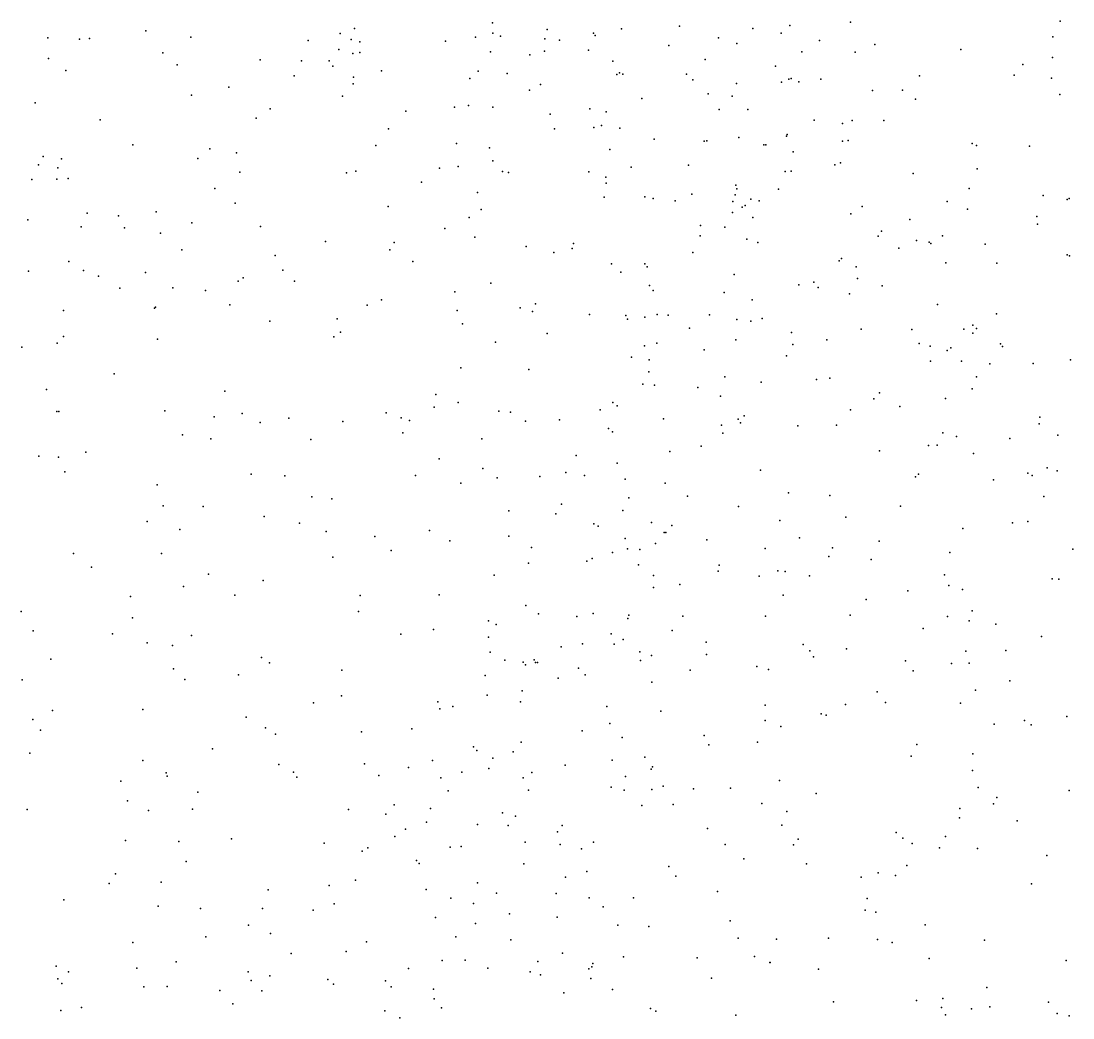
# Model space of a CAD drawing. Header units: metres. Extents: x -25 to 25, y -27.7 to 27.8.
# Drawn here: x -0.497 to 0.208, y -4.01 to -3.342 of the extents above; entities that cross this region are included whole.
import ezdxf

# ---------------------------------------------------------------- set-up
doc = ezdxf.new("R2010")
doc.units = ezdxf.units.M

msp = doc.modelspace()

# ---------------------------------------------------------------- linework, layer by layer
for p in [(-0.2737, -3.3471, 16.4133), (-0.1812, -3.3434, 26.0854), (-0.1446, -3.3478, 1.9678), (-0.0948, -3.3473, 26.0295), (-0.056, -3.3456, 12.7853), (-0.0068, -3.3471, 16.4516), (0.0181, -3.3452, 12.6078), (0.0587, -3.3429, -24.6807), (0.1991, -3.3421, -24.5118), (-0.4791, -3.3533, 22.9279), (-0.458, -3.3542, 17.7289), (-0.4512, -3.3538, -4.4282), (-0.4134, -3.3486, -10.6662), (-0.3834, -3.3528, -10.5993), (-0.2832, -3.3505, 5.4745), (-0.2758, -3.3544, -10.1921), (-0.1927, -3.3528, -24.893), (-0.181, -3.3502, 0.7786), (-0.1759, -3.3523, 1.2139), (-0.1462, -3.354, 5.3162), (-0.1136, -3.3502, -6.047), (-0.1125, -3.3518, 1.7329), (-0.0299, -3.3533, 0.2479), (0.0121, -3.3502, -0.2653), (0.1942, -3.3527, -5.8174), (-0.3047, -3.3552, -10.3514), (-0.2842, -3.3612, -6.1612), (-0.2702, -3.3561, 23.7683), (-0.2126, -3.3556, 0.9075), (-0.1363, -3.355, 0.6626), (-0.1169, -3.3617, 1.4478), (-0.0631, -3.3585, 23.5412), (-0.0174, -3.3572, -0.5599), (0.0378, -3.3552, 0.0631), (0.075, -3.3578, 25.9272), (0.1325, -3.3612, -1.7913), (-0.4786, -3.3672, -5.8826), (-0.402, -3.3634, -6.032), (-0.3369, -3.3682, -10.4329), (-0.3091, -3.3688, 22.783), (-0.2906, -3.3687, 8.19), (-0.2748, -3.3639, -9.9174), (-0.2701, -3.3632, 17.7712), (-0.1826, -3.3627, 13.0033), (-0.1562, -3.3648, 13.1308), (-0.1464, -3.3624, -9.337), (-0.1005, -3.3689, 2.21), (-0.0388, -3.3678, 0.3167), (0.026, -3.3627, -0.0967), (0.0618, -3.3629, -1.7107), (0.1941, -3.3665, 12.3649), (-0.4671, -3.3753, 5.6068), (-0.3925, -3.3714, 4.1278), (-0.2882, -3.3723, -10.0763), (-0.2556, -3.3755, -4.4412), (-0.1908, -3.3758, 7.659), (0.0085, -3.3724, -1.2015), (0.1741, -3.3713, -9.1441), (-0.314, -3.3788, -10.2764), (-0.2743, -3.3796, -9.6745), (-0.1965, -3.3806, -6.1861), (-0.1713, -3.3773, 11.2507), (-0.0979, -3.3779, 1.5426), (-0.0962, -3.3769, 3.8534), (-0.0938, -3.3778, 0.5414), (-0.0513, -3.3776, 3.4533), (-0.0469, -3.3814, 5.1555), (0.0125, -3.383, -1.2875), (0.0174, -3.381, -0.3345), (0.0188, -3.3806, 2.9946), (0.024, -3.3828, -1.5948), (0.0387, -3.3811, -0.0063), (0.1049, -3.3788, 16.49), (0.1683, -3.3783, 18.467), (0.1934, -3.3804, -27.9507), (-0.3579, -3.3863, -6.1338), (-0.2746, -3.3841, 26.1113), (-0.1564, -3.3884, -4.4424), (-0.149, -3.3846, 22.6862), (-0.0178, -3.384, -0.6845), (0.0733, -3.3886, 10.1228), (0.0936, -3.3885, 18.1822), (-0.4876, -3.397, -10.7268), (-0.383, -3.3918, 22.8354), (-0.2818, -3.3925, -6.2323), (-0.0812, -3.3939, 16.4677), (-0.0367, -3.3908, -4.4393), (-0.0206, -3.3925, -0.7981), (0.1022, -3.3944, 5.0118), (0.1989, -3.3914, 2.4006), (-0.3301, -3.401, -10.1876), (-0.2393, -3.4024, -9.4395), (-0.2067, -3.3999, 1.017), (-0.1973, -3.3988, 5.3562), (-0.1809, -3.3998, 1.1534), (-0.1161, -3.401, 1.9164), (-0.1051, -3.403, 12.8742), (-0.0293, -3.4014, 8.2348), (-0.0102, -3.4014, -1.0045), (-0.4441, -3.4083, 8.0916), (-0.3396, -3.4072, -4.454), (-0.1425, -3.4046, 13.036), (0.0342, -3.4086, 0.1283), (0.0533, -3.4107, -9.1646), (0.0598, -3.4087, -0.2003), (0.081, -3.4087, -4.4159), (-0.251, -3.4143, 13.5035), (-0.1397, -3.4144, 1.2727), (-0.1134, -3.4135, 0.6267), (-0.1081, -3.412, 5.2136), (-0.0959, -3.4138, 1.7615), (0.0163, -3.4181, -0.54), (-0.4221, -3.4251, 13.7516), (-0.2053, -3.4242, 10.5862), (-0.073, -3.4213, -6.1204), (-0.0393, -3.4227, 0.4215), (-0.0376, -3.4224, 22.6566), (-0.0161, -3.4201, 12.9812), (0.0005, -3.4251, 2.32), (0.0019, -3.4251, -1.3585), (0.0158, -3.4193, 5.0744), (0.0533, -3.4226, -0.1258), (0.057, -3.4222, 0.0505), (0.1401, -3.4242, 22.6277), (-0.3706, -3.4277, -10.3036), (-0.3528, -3.4305, -10.1046), (-0.2594, -3.4254, -9.5064), (-0.1833, -3.4271, -9.3514), (-0.1026, -3.4282, 1.8365), (0.0203, -3.4297, 25.9451), (0.1431, -3.4256, -5.9562), (0.1785, -3.426, 10.0026), (-0.4854, -3.4385, -4.4819), (-0.4823, -3.4329, -5.9577), (-0.4701, -3.4345, -6.0274), (-0.3786, -3.4342, 16.4493), (-0.1809, -3.4357, 5.2964), (-0.05, -3.4387, 12.7337), (0.0482, -3.4384, 22.6331), (0.0519, -3.4371, -0.4289), (-0.4724, -3.4404, -10.6023), (-0.3505, -3.4433, 13.6365), (-0.2791, -3.4439, -4.4664), (-0.2727, -3.4426, 16.4669), (-0.2167, -3.4406, 13.3738), (-0.2042, -3.4395, 22.7229), (-0.1745, -3.443, -6.2604), (-0.1706, -3.4435, 13.1609), (-0.1166, -3.4432, 2.0836), (-0.0883, -3.4401, 1.6053), (0.0148, -3.4429, -16.0912), (0.0189, -3.4426, -1.7235), (0.1007, -3.4442, 11.7269), (0.1435, -3.4412, 12.8518), (-0.4899, -3.4483, 16.4371), (-0.4731, -3.4481, 22.921), (-0.4656, -3.4475, -6.1104), (-0.2288, -3.4501, 26.0777), (-0.1053, -3.4467, 3.5949), (-0.1051, -3.4507, -9.2326), (-0.0182, -3.4521, -0.8916), (-0.3673, -3.4542, 7.7552), (-0.1913, -3.4569, 3.7468), (-0.1065, -3.4602, 2.1554), (-0.0792, -3.46, -6.1894), (-0.0476, -3.4582, 5.1099), (-0.0186, -3.4585, -1.5159), (-0.0176, -3.4545, 16.5242), (0.0105, -3.4548, 0.3072), (0.1382, -3.4542, 25.8778), (0.1877, -3.4591, 18.294), (-0.3536, -3.4641, -9.865), (-0.2512, -3.4664, 5.3581), (-0.0736, -3.4611, 17.7098), (-0.0588, -3.4625, 2.2267), (-0.0202, -3.4631, 10.2856), (-0.014, -3.4668, -6.1358), (-0.0119, -3.4657, -1.149), (-0.0081, -3.4615, -1.0777), (-0.0026, -3.4626, 12.6143), (0.0665, -3.4663, 0.1575), (0.1234, -3.4631, 16.5632), (0.2038, -3.4617, 2.4028), (0.2051, -3.461, 0.087), (-0.4529, -3.4708, -6.2641), (-0.4318, -3.4726, 26.1305), (-0.4066, -3.47, -10.2019), (-0.1968, -3.4737, 0.8804), (-0.1889, -3.4683, 13.2432), (-0.0205, -3.4703, -1.5897), (-0.0068, -3.4737, -1.2711), (0.0589, -3.4712, -6.0872), (0.137, -3.4682, 2.5328), (0.1835, -3.4731, 4.9203), (-0.4926, -3.4752, -25.0483), (-0.4569, -3.4799, 17.5789), (-0.4277, -3.4807, -4.4884), (-0.3826, -3.4774, -9.9375), (-0.3367, -3.4797, -6.3235), (-0.2132, -3.4812, -4.4767), (-0.0419, -3.4792, 0.4797), (-0.0255, -3.4803, 7.7476), (0.0984, -3.4751, -1.8697), (0.1839, -3.4783, -1.991), (-0.4037, -3.4843, 5.4704), (-0.193, -3.487, 1.0429), (-0.042, -3.4861, -9.1838), (-0.0109, -3.4882, 5.0578), (0.0772, -3.4862, 4.9807), (0.0795, -3.4828, 2.3588), (0.1202, -3.4861, 12.4146), (-0.3894, -3.4953, -6.374), (-0.2931, -3.4899, 8.0897), (-0.25, -3.4954, 13.4627), (-0.2472, -3.4905, -9.4015), (-0.1586, -3.4932, -6.3178), (-0.1278, -3.4945, -4.4754), (-0.127, -3.4911, 12.9059), (-0.0035, -3.4906, 2.2936), (0.091, -3.4942, -0.3938), (0.1029, -3.4891, -0.2778), (0.1114, -3.4902, -0.0463), (0.1125, -3.4912, 8.164), (0.1488, -3.4915, 17.939), (-0.3268, -3.4992, 3.8685), (-0.1402, -3.4973, 1.2317), (-0.0471, -3.4973, 13.1536), (0.0511, -3.5028, 2.7063), (0.0526, -3.5012, 12.5044), (0.2039, -3.4988, -9.0807), (0.2053, -3.4995, -0.0848), (-0.4922, -3.5097, -6.0508), (-0.465, -3.5032, -6.3712), (-0.4552, -3.5092, -10.2595), (-0.3216, -3.509, -6.4162), (-0.2346, -3.5033, 5.2983), (-0.1015, -3.5047, 1.3835), (-0.0792, -3.5047, 1.5301), (-0.0775, -3.5069, 25.9645), (0.0624, -3.5069, -0.5268), (0.1225, -3.5042, -0.1271), (0.1567, -3.5043, -6.0784), (-0.4451, -3.5131, -10.1403), (-0.4137, -3.5107, -6.4493), (-0.3517, -3.5164, 5.4015), (-0.3482, -3.5142, 22.8097), (-0.3138, -3.5163, 17.5351), (-0.0953, -3.5104, 1.963), (-0.0193, -3.5119, -1.387), (0.0634, -3.5147, 0.271), (-0.4308, -3.521, -9.9988), (-0.3955, -3.5209, 13.6883), (-0.3734, -3.5226, 13.2964), (-0.2065, -3.5236, 23.7054), (-0.1823, -3.5177, 5.216), (-0.0761, -3.5194, 1.6132), (-0.0736, -3.5226, 0.5863), (0.0241, -3.5189, -0.7048), (0.0341, -3.517, -4.4662), (0.0369, -3.5207, -1.8668), (0.0798, -3.5196, -9.1156), (-0.2555, -3.5288, 7.841), (-0.0261, -3.5241, 16.5812), (-0.0072, -3.5288, 11.316), (0.0579, -3.525, -6.1914), (-0.4687, -3.5361, -4.5253), (-0.4076, -3.5346, -9.8584), (-0.4071, -3.5338, 16.4911), (-0.3571, -3.5323, -9.7564), (-0.2652, -3.5325, -6.4555), (-0.2048, -3.536, 13.2929), (-0.1626, -3.5342, -6.3821), (-0.1544, -3.5367, 1.1702), (-0.1523, -3.5317, 13.0145), (0.1169, -3.5321, 0.1153), (-0.3304, -3.5433, -6.4829), (-0.2854, -3.5417, 26.0626), (-0.2013, -3.5451, 13.316), (-0.1163, -3.5388, 22.6975), (-0.0918, -3.5393, 5.0998), (-0.0907, -3.5418, 3.2122), (-0.0791, -3.5406, 12.7652), (-0.0708, -3.5388, -4.4877), (-0.0636, -3.5392, 23.5593), (-0.0358, -3.5389, -1.4852), (-0.0174, -3.5421, -0.9957), (-0.0081, -3.5432, -0.9165), (-0.0006, -3.5414, -0.8306), (0.1564, -3.5384, -4.4459), (-0.283, -3.5506, -9.4725), (-0.1446, -3.5515, 0.7767), (-0.0493, -3.5478, 2.21), (0.0191, -3.5509, -9.1359), (0.0657, -3.5485, 25.8945), (0.0998, -3.5489, 17.7282), (0.1345, -3.5485, -0.3278), (0.1406, -3.5458, 2.2097), (0.1407, -3.5512, -2.0474), (0.1431, -3.5481, -9.0781), (-0.473, -3.5579, -10.0493), (-0.4686, -3.5535, -6.4893), (-0.4056, -3.5552, 7.9986), (-0.2875, -3.5537, -4.51), (-0.1792, -3.5573, 13.1677), (-0.0712, -3.5579, 1.7481), (-0.0181, -3.5558, -1.1121), (0.02, -3.5589, -1.9276), (0.0428, -3.5558, 4.9752), (0.1046, -3.5581, 4.9331), (0.1591, -3.5584, -0.1648), (-0.4965, -3.5607, -6.2337), (-0.0794, -3.5597, -9.1879), (-0.0395, -3.5624, 8.0593), (0.112, -3.5599, -0.4745), (0.1234, -3.5629, 10.0899), (0.1259, -3.5611, 16.6443), (0.1605, -3.5601, -27.7746), (-0.088, -3.5673, 0.6601), (-0.0762, -3.5691, 1.86), (0.0157, -3.5664, 0.4545), (0.1123, -3.57, 13.1723), (0.1331, -3.5701, 2.3719), (0.1519, -3.5719, 0.0664), (0.181, -3.5716, -6.2194), (0.2061, -3.5691, -26.0634), (-0.4347, -3.5786, 5.4203), (-0.2024, -3.5744, -9.2921), (-0.1569, -3.5755, -9.2333), (-0.0764, -3.5772, 2.0924), (-0.0805, -3.5854, 16.6191), (-0.0726, -3.586, 7.8936), (-0.0255, -3.5805, 22.6697), (-0.0013, -3.5841, 12.5964), (0.0359, -3.5824, -0.7529), (0.0449, -3.5815, 2.4041), (0.1431, -3.5804, -0.4057), (-0.4801, -3.5891, -9.9604), (-0.3606, -3.5901, 13.4874), (-0.2192, -3.5923, 13.3545), (-0.0436, -3.5877, -1.7949), (-0.0284, -3.5934, -6.3425), (0.0781, -3.5912, -0.6344), (0.1401, -3.5886, 25.8465), (-0.2202, -3.6008, -4.5265), (-0.2043, -3.5978, 16.5943), (-0.1005, -3.5977, 1.3238), (-0.0976, -3.6, -6.4018), (0.0742, -3.5953, 0.3636), (0.0917, -3.6003, -9.0866), (0.1222, -3.595, -6.2823), (-0.4731, -3.6038, -9.8917), (-0.4718, -3.6037, 26.1069), (-0.4007, -3.6032, -9.7306), (-0.3677, -3.6072, -9.6551), (-0.349, -3.6051, 5.3085), (-0.3177, -3.6083, 3.7118), (-0.2525, -3.6047, -6.5038), (-0.2423, -3.6079, 22.7685), (-0.1769, -3.6036, 0.9901), (-0.1692, -3.6042, 0.8469), (-0.1091, -3.6027, 5.0721), (-0.0127, -3.6066, 25.914), (0.0587, -3.6027, -4.4867), (0.1855, -3.6075, -0.0934), (-0.3368, -3.611, -4.5465), (-0.2814, -3.6105, -9.4052), (-0.2368, -3.6097, 5.1841), (-0.1591, -3.6103, 1.1364), (-0.1364, -3.6094, -4.5195), (-0.1035, -3.6152, 10.3454), (-0.0667, -3.6086, 1.6005), (-0.0278, -3.6129, 4.9912), (-0.0166, -3.6089, -1.965), (-0.015, -3.6113, -1.0217), (0.0233, -3.6134, 16.6574), (0.0493, -3.613, 4.9348), (0.185, -3.612, -0.0034), (-0.389, -3.6193, 16.5636), (-0.37, -3.622, 13.6588), (-0.303, -3.6226, 26.0302), (-0.2412, -3.6181, 13.4335), (-0.1883, -3.622, -6.4817), (-0.1008, -3.6173, 11.0359), (-0.0269, -3.6182, 0.5479), (0.1205, -3.618, -0.5258), (0.1296, -3.6204, 4.8891), (0.1654, -3.6218, -2.1634), (0.1975, -3.6195, -4.4571), (-0.0415, -3.627, -1.3202), (0.111, -3.6265, 12.413), (0.1167, -3.6263, 0.2871), (-0.4851, -3.6337, -6.5745), (-0.4719, -3.6343, 16.5631), (-0.4536, -3.6309, 13.7854), (-0.2169, -3.6355, -9.2598), (-0.1252, -3.6333, 0.762), (-0.0625, -3.6306, 2.1613), (0.078, -3.6301, -2.1046), (0.141, -3.6318, 23.2318), (-0.1877, -3.642, 13.2506), (-0.0977, -3.6383, 2.9529), (-0.0017, -3.6431, 10.2299), (0.1904, -3.6415, -6.3078), (0.1971, -3.6434, 20.3289), (-0.4677, -3.6442, 3.7651), (-0.343, -3.6457, -6.5689), (-0.3204, -3.6469, 5.2172), (-0.2328, -3.6466, 3.5144), (-0.178, -3.6481, 22.7245), (-0.1495, -3.6472, 17.4281), (-0.1321, -3.6447, 25.943), (-0.1195, -3.6466, 12.8781), (-0.0924, -3.649, 1.4), (0.1023, -3.6474, 2.3509), (0.1042, -3.6458, -16.1858), (0.1545, -3.6495, -0.4578), (0.1775, -3.645, 1.899), (0.1803, -3.6467, -0.3507), (-0.406, -3.6529, 5.2956), (-0.2024, -3.6517, 5.1005), (-0.0656, -3.6517, -9.1429), (-0.3022, -3.661, 16.625), (-0.2888, -3.6622, 23.7676), (-0.0898, -3.6616, 4.9958), (-0.0506, -3.6604, 16.6755), (0.0171, -3.6582, 2.2752), (0.0449, -3.6601, 13.5781), (0.1882, -3.6608, 0.069), (-0.4018, -3.6669, -6.6243), (-0.375, -3.6673, -9.5736), (-0.1702, -3.6704, -4.5469), (-0.135, -3.6659, 1.2236), (-0.094, -3.6701, -1.6371), (-0.0165, -3.6673, 2.172), (0.0921, -3.6671, 0.3767), (-0.4125, -3.6775, 26.0472), (-0.3343, -3.674, -9.4404), (-0.3106, -3.6785, 5.1538), (-0.1387, -3.6723, 12.9941), (-0.1134, -3.679, 1.3025), (-0.0746, -3.6781, 1.8151), (0.0114, -3.6767, 4.9105), (0.0556, -3.6746, -6.3967), (0.1672, -3.6783, -27.4303), (0.1775, -3.6774, 0.1373), (-0.3907, -3.6827, -4.5847), (-0.2926, -3.6842, -9.3469), (-0.2234, -3.6835, -6.5521), (-0.1105, -3.6805, -6.4828), (-0.0661, -3.6847, 13.7174), (-0.065, -3.6847, 12.7435), (-0.061, -3.6802, 0.6412), (0.134, -3.6822, 25.8096), (-0.2601, -3.6874, -4.5682), (-0.2099, -3.6903, 10.5669), (-0.1703, -3.6872, 13.1792), (-0.0924, -3.6888, -4.5441), (-0.0721, -3.6922, 1.6611), (-0.0376, -3.6898, 2.2024), (0.0245, -3.6884, -0.7782), (0.0778, -3.6906, -0.677), (-0.4619, -3.6988, 5.2738), (-0.403, -3.6988, 16.6472), (-0.2492, -3.6969, 5.0723), (-0.155, -3.6948, -9.1787), (-0.1009, -3.6982, 2.41), (-0.0908, -3.6958, -1.9451), (-0.0824, -3.6963, -1.4999), (0.0015, -3.6955, -0.8474), (0.0466, -3.695, 0.4729), (0.1253, -3.6982, 0.3223), (0.2077, -3.696, 4.7891), (-0.2881, -3.7013, -6.5942), (-0.157, -3.7054, 16.6973), (-0.1179, -3.7041, -1.8213), (-0.1144, -3.7022, -1.7085), (-0.0834, -3.7065, 1.4757), (-0.0294, -3.7066, -2.1147), (0.0442, -3.7009, -2.1695), (0.0724, -3.7028, 17.4899), (-0.4498, -3.708, -6.717), (-0.3714, -3.7128, 13.6672), (-0.1802, -3.7133, 3.1536), (-0.0733, -3.7137, -1.4089), (-0.03, -3.7108, -0.9936), (-0.0025, -3.714, 2.0097), (0.0099, -3.7106, 22.6424), (0.0148, -3.7109, 12.5695), (0.0311, -3.7139, 11.0867), (0.1217, -3.7131, -0.5942), (-0.3882, -3.7209, -25.0322), (-0.3348, -3.717, 22.7787), (-0.0556, -3.7196, -1.2104), (0.1245, -3.7203, 4.8147), (0.1938, -3.7159, -0.4338), (0.1983, -3.716, -6.3906), (-0.4238, -3.7278, -9.5915), (-0.3538, -3.7268, 13.8416), (-0.2698, -3.727, -9.2505), (-0.217, -3.7265, 3.314), (-0.0733, -3.7216, 2.0417), (0.0136, -3.7268, -4.5326), (0.097, -3.724, 16.7641), (0.1337, -3.7231, 22.6083), (-0.1589, -3.7337, 25.9159), (0.0691, -3.7298, 12.4684), (-0.4971, -3.7378, 16.6688), (-0.4225, -3.7421, 13.745), (-0.2711, -3.7378, 16.7057), (-0.1504, -3.7392, 2.5893), (-0.1246, -3.7412, -6.5392), (-0.1137, -3.739, 4.9133), (-0.0906, -3.7424, 0.7195), (-0.0898, -3.7401, 23.589), (-0.0537, -3.7409, -1.1297), (0.0017, -3.7409, 0.5508), (0.0585, -3.7402, -6.4553), (0.1236, -3.741, 2.3661), (0.1401, -3.7372, -9.0023), (-0.184, -3.7439, 4.9507), (-0.1788, -3.7464, 13.2513), (0.1074, -3.7491, 20.2048), (0.1382, -3.7439, -2.2294), (0.156, -3.7462, 10.1861), (-0.489, -3.7506, -6.7706), (-0.4359, -3.7527, -4.6242), (-0.3829, -3.7538, 16.7194), (-0.2427, -3.753, 25.936), (-0.2207, -3.7498, -4.5884), (-0.184, -3.755, 1.0997), (-0.1017, -3.7528, 1.4057), (-0.0937, -3.7565, -2.0426), (-0.0608, -3.7504, -4.5635), (0.1866, -3.7545, -28.1019), (-0.4127, -3.7587, -9.5166), (-0.3956, -3.7606, 17.3151), (-0.1353, -3.7614, -1.6329), (-0.1209, -3.7594, 1.3106), (-0.0996, -3.7597, 12.8529), (-0.0381, -3.7582, 0.621), (0.0269, -3.7598, 23.4462), (0.0559, -3.7628, -24.7445), (-0.4771, -3.7696, -9.6589), (-0.336, -3.7686, 5.0444), (-0.1828, -3.765, -6.5936), (-0.1729, -3.7703, 0.9266), (-0.1532, -3.7702, -1.8374), (-0.0825, -3.7647, 22.6661), (-0.082, -3.7705, -1.3407), (-0.0747, -3.7672, 1.711), (-0.0378, -3.7665, 12.7045), (0.0313, -3.764, 4.8259), (0.0339, -3.7682, 25.8198), (0.136, -3.7643, -4.5003), (0.1628, -3.7639, 0.2833), (-0.3949, -3.7761, 5.0822), (-0.3307, -3.7722, -9.3219), (-0.2821, -3.777, -6.6635), (-0.1606, -3.7718, 13.8759), (-0.1592, -3.7734, 1.1843), (-0.1525, -3.772, -4.5866), (-0.151, -3.772, -24.9039), (-0.1235, -3.7757, -1.5577), (-0.0488, -3.777, -1.0235), (-0.0042, -3.7745, 17.3703), (0.0038, -3.7765, 16.7798), (0.0956, -3.7707, -26.857), (0.1006, -3.7774, 4.7798), (0.1263, -3.7726, -6.4614), (0.1382, -3.7723, 13.7424), (-0.4964, -3.7836, 5.137), (-0.3873, -3.7834, -9.4189), (-0.3514, -3.7802, -4.6223), (-0.1862, -3.7807, -16.169), (-0.1373, -3.7824, 10.4085), (-0.1192, -3.7801, 10.8186), (0.1655, -3.7841, 4.7448), (-0.1613, -3.791, -1.7046), (-0.0745, -3.7852, 1.9866), (0.0766, -3.7915, -9.0058), (0.1425, -3.7904, 25.7629), (-0.2823, -3.7943, 4.9486), (-0.2178, -3.7982, 22.7115), (-0.1848, -3.7938, 0.9996), (-0.1624, -3.7983, 4.8822), (0.0821, -3.7988, -0.7125), (-0.4761, -3.804, -9.5935), (-0.4155, -3.8033, -6.7973), (-0.3011, -3.7989, -9.2336), (-0.2164, -3.803, 2.7429), (-0.2079, -3.8013, 2.2939), (-0.1046, -3.8013, -9.0994), (-0.0684, -3.8046, 4.8372), (0.0014, -3.8004, -0.8393), (0.0554, -3.8, 22.612), (0.1323, -3.7991, 0.3833), (-0.4891, -3.8102, 17.1381), (-0.3463, -3.8085, 13.6502), (-0.1026, -3.8129, 25.8573), (0.0015, -3.8108, 1.8624), (0.039, -3.8064, 2.2735), (0.0424, -3.8071, -2.2434), (0.1753, -3.8107, 2.4028), (0.2035, -3.808, 0.2335), (-0.484, -3.8172, 22.7982), (-0.3334, -3.8158, 25.9375), (-0.3266, -3.82, -6.7435), (-0.2689, -3.8183, 13.5464), (-0.2352, -3.8164, -4.6165), (-0.1211, -3.8176, -1.4395), (0.012, -3.8149, -26.4123), (0.1548, -3.8132, 12.3921), (0.1797, -3.8137, -8.9628), (-0.1619, -3.8253, -2.0503), (-0.0943, -3.8221, 1.5031), (-0.0395, -3.8209, -2.2263), (-0.0363, -3.827, 2.1865), (-0.0036, -3.8254, 4.7846), (0.1031, -3.8269, 4.73), (-0.4911, -3.8327, 13.8764), (-0.3688, -3.8297, 4.9559), (-0.1939, -3.8284, -1.7925), (-0.1917, -3.8309, 1.1321), (-0.1673, -3.8318, -1.602), (0.1407, -3.8332, -27.1321), (-0.4154, -3.8376, 17.0072), (-0.3244, -3.8402, 22.7459), (-0.2669, -3.8398, 2.5691), (-0.2214, -3.8376, 16.8417), (-0.181, -3.8361, -6.6475), (-0.1325, -3.8407, 0.8011), (-0.1011, -3.8374, 13.0289), (-0.0791, -3.8353, -6.5797), (0.0994, -3.8346, 20.0685), (-0.3998, -3.8458, 23.778), (-0.3992, -3.848, -9.3407), (-0.3146, -3.8454, -4.6368), (-0.2574, -3.8477, -6.7179), (-0.2376, -3.8423, 25.891), (-0.2018, -3.8455, 4.842), (-0.1837, -3.8429, 0.9434), (-0.1549, -3.8457, -1.5045), (-0.0748, -3.8435, 12.8759), (-0.0741, -3.8418, 2.0476), (0.1404, -3.8442, -27.5704), (-0.4302, -3.8515, 25.9441), (-0.3124, -3.8488, 16.8882), (-0.2158, -3.8493, -1.8594), (-0.1606, -3.8491, 10.6741), (-0.0921, -3.8484, 1.7573), (-0.0669, -3.8548, 16.8457), (0.011, -3.851, -4.575), (-0.3787, -3.8588, 13.7106), (-0.2109, -3.8578, -1.6963), (-0.1572, -3.8574, 1.2843), (-0.1018, -3.8555, 1.6345), (-0.0931, -3.8574, 1.9145), (-0.0744, -3.857, 4.7811), (-0.0465, -3.8565, 0.6481), (-0.0217, -3.8562, 22.6279), (0.0357, -3.8597, 0.5362), (0.1441, -3.8556, -2.2886), (0.1566, -3.8623, -0.5901), (0.2051, -3.8576, -0.5083), (-0.4257, -3.8646, 17.2619), (-0.247, -3.8672, 3.0069), (-0.0811, -3.8677, 0.7103), (-0.0601, -3.867, -0.9917), (-0.0007, -3.8665, -6.5694), (0.1544, -3.8666, 4.6573), (-0.4929, -3.8704, 4.9794), (-0.4116, -3.8711, 22.7636), (-0.3823, -3.8703, -6.8426), (-0.2777, -3.8705, -9.158), (-0.2527, -3.8736, 23.6933), (-0.2228, -3.8698, -2.0021), (-0.1746, -3.8727, 13.3704), (-0.1657, -3.8749, -4.6193), (0.016, -3.8718, 2.2471), (0.1317, -3.8759, -16.2662), (0.132, -3.8698, -6.5447), (-0.2255, -3.8789, 13.5013), (-0.1912, -3.8804, 1.2109), (-0.1707, -3.8811, -1.4313), (-0.1346, -3.8812, -1.2581), (-0.0372, -3.8831, -9.0123), (0.0126, -3.881, 25.7735), (0.1704, -3.878, 0.3164), (-0.3561, -3.89, 4.8663), (-0.2467, -3.8885, -1.7902), (-0.2396, -3.8836, 16.9415), (-0.1377, -3.8853, 1.4402), (0.0235, -3.8903, -2.2845), (0.0892, -3.8859, -4.5507), (0.0937, -3.8896, 0.4654), (0.1224, -3.8886, 2.363), (-0.4272, -3.8913, -4.667), (-0.3913, -3.8919, -9.2321), (-0.2939, -3.893, 17.0275), (-0.2647, -3.8962, 4.7995), (-0.2095, -3.8956, -1.563), (-0.2023, -3.8951, 22.6742), (-0.1593, -3.8922, -9.0735), (-0.1359, -3.8939, 4.7552), (-0.1215, -3.8968, 1.5805), (-0.1135, -3.8922, 13.9948), (-0.0253, -3.8939, -0.8467), (0.0204, -3.8942, 16.8918), (0.1, -3.8931, 25.7474), (0.1182, -3.8961, 19.9017), (0.1437, -3.8965, 0.3852), (-0.2685, -3.8984, -1.9194), (-0.0129, -3.9034, 4.6968), (0.1903, -3.9013, 19.7474), (-0.3865, -3.9053, -25.1368), (-0.2321, -3.9046, 1.0711), (-0.2303, -3.9065, -4.6372), (-0.1602, -3.9069, 16.9142), (-0.063, -3.9087, 2.1323), (0.0291, -3.9069, 12.6164), (0.0963, -3.908, -2.2993), (-0.4339, -3.9136, 17.4233), (-0.273, -3.9178, -2.0138), (-0.1324, -3.9157, 0.7914), (-0.1181, -3.9119, 13.2648), (-0.0583, -3.9151, -0.9362), (0.0657, -3.9157, 22.586), (0.0771, -3.9129, 13.9408), (0.0888, -3.9146, 12.5304), (-0.438, -3.9201, 4.8556), (-0.4033, -3.9192, -6.9528), (-0.3315, -3.9243, -4.6585), (-0.2907, -3.9213, -6.8241), (-0.2257, -3.9241, 1.1538), (-0.1913, -3.9195, 0.9184), (-0.0304, -3.9254, 12.8283), (0.1799, -3.9202, 10.8235), (-0.4684, -3.931, 22.748), (-0.2092, -3.9298, -2.1768), (-0.1785, -3.9265, 25.8213), (-0.1386, -3.9267, 1.5015), (-0.1165, -3.9295, 1.8478), (-0.0868, -3.9297, 13.1527), (0.0698, -3.9301, -0.7381), (-0.4053, -3.9352, 2.3124), (-0.3769, -3.9367, 4.7948), (-0.3354, -3.9368, -9.1455), (-0.3014, -3.9378, 25.8484), (-0.2873, -3.9337, 22.684), (-0.194, -3.9335, 1.2851), (-0.107, -3.9356, 23.5686), (0.0685, -3.9379, -8.9524), (0.0757, -3.9392, -6.6198), (-0.2193, -3.9428, -6.7906), (-0.1926, -3.9467, 17.0531), (-0.1699, -3.9404, 1.406), (-0.1379, -3.9426, -1.0677), (-0.0219, -3.945, 2.2057), (-0.3447, -3.948, 14.0617), (-0.33, -3.9534, 4.7401), (-0.0973, -3.9479, -0.9893), (-0.0764, -3.9488, 0.7043), (0.1087, -3.9478, 20.4585), (-0.4221, -3.9595, 13.8134), (-0.3732, -3.9558, 13.729), (-0.2656, -3.9592, -1.5677), (-0.2058, -3.9557, -1.3168), (-0.1689, -3.9577, 13.4244), (-0.0167, -3.9566, -8.9782), (0.0091, -3.9573, 4.6002), (0.0438, -3.9566, 20.3067), (0.0767, -3.9576, -4.5743), (0.0865, -3.9595, 4.5723), (0.1484, -3.958, 25.7203), (-0.316, -3.9669, 17.3576), (-0.2792, -3.9656, 4.692), (-0.1344, -3.9667, 1.7031), (-0.3932, -3.9726, 3.4462), (-0.2149, -3.9716, 13.525), (-0.1996, -3.9713, 4.6544), (-0.1509, -3.9723, 1.5812), (-0.114, -3.9737, 13.3278), (-0.0934, -3.9691, -8.9992), (-0.044, -3.9698, 25.7538), (-0.0056, -3.9689, -4.6102), (0.0045, -3.9729, -6.6665), (0.0049, -3.973, 16.9458), (0.1113, -3.9703, -0.6799), (0.2032, -3.9717, 4.505), (-0.4735, -3.9755, 13.9039), (-0.4653, -3.9791, -9.2141), (-0.4195, -3.9768, 4.7306), (-0.3449, -3.9792, -1.7936), (-0.3304, -3.9818, -1.6874), (-0.2375, -3.9769, -1.3956), (-0.1843, -3.9768, -25.0941), (-0.1559, -3.9793, 17.218), (-0.149, -3.9811, -4.642), (-0.1167, -3.9772, 4.6152), (-0.1147, -3.9759, -2.2876), (0.0372, -3.9773, 2.2691), (-0.4725, -3.9839, 2.4543), (-0.4698, -3.987, 17.6041), (-0.3993, -3.989, 25.8453), (-0.3429, -3.9849, -6.9891), (-0.2916, -3.9844, -6.9132), (-0.2878, -3.9875, -2.2037), (-0.2528, -3.9852, 1.8886), (-0.1153, -3.9836, 0.7541), (-0.0344, -3.9835, 13.0025), (-0.4149, -3.9892, -7.12), (-0.3639, -3.9916, -2.0122), (-0.3357, -3.9919, -2.1505), (-0.249, -3.9893, -4.66), (-0.2207, -3.9908, -9.046), (-0.1335, -3.9933, 1.8228), (-0.1008, -3.9911, 2.0182), (0.15, -3.9896, 0.389), (-0.4565, -4.0031, -7.2843), (-0.3553, -4.0007, 4.6492), (-0.2203, -3.9972, 0.943), (0.0472, -3.9992, 4.5186), (0.1028, -3.9984, 12.5571), (0.1197, -4.003, 2.3578), (0.1205, -3.997, 4.4966), (0.1519, -4.0026, 22.497), (0.1914, -3.9996, 0.3046), (-0.4705, -4.0052, 4.6875), (-0.2533, -4.0053, 1.1299), (-0.2434, -4.0101, 25.7876), (-0.2153, -4.0033, -1.2194), (-0.0754, -4.0037, 4.5532), (-0.0718, -4.0055, 22.6153), (-0.0182, -4.0082, -26.7661), (0.1224, -4.0079, -8.8822), (0.1397, -4.0039, -6.6684), (0.1971, -4.0072, 22.3981), (0.2052, -4.0087, 23.2632)]:
    msp.add_point(p)

doc.saveas('drawing.dxf')
